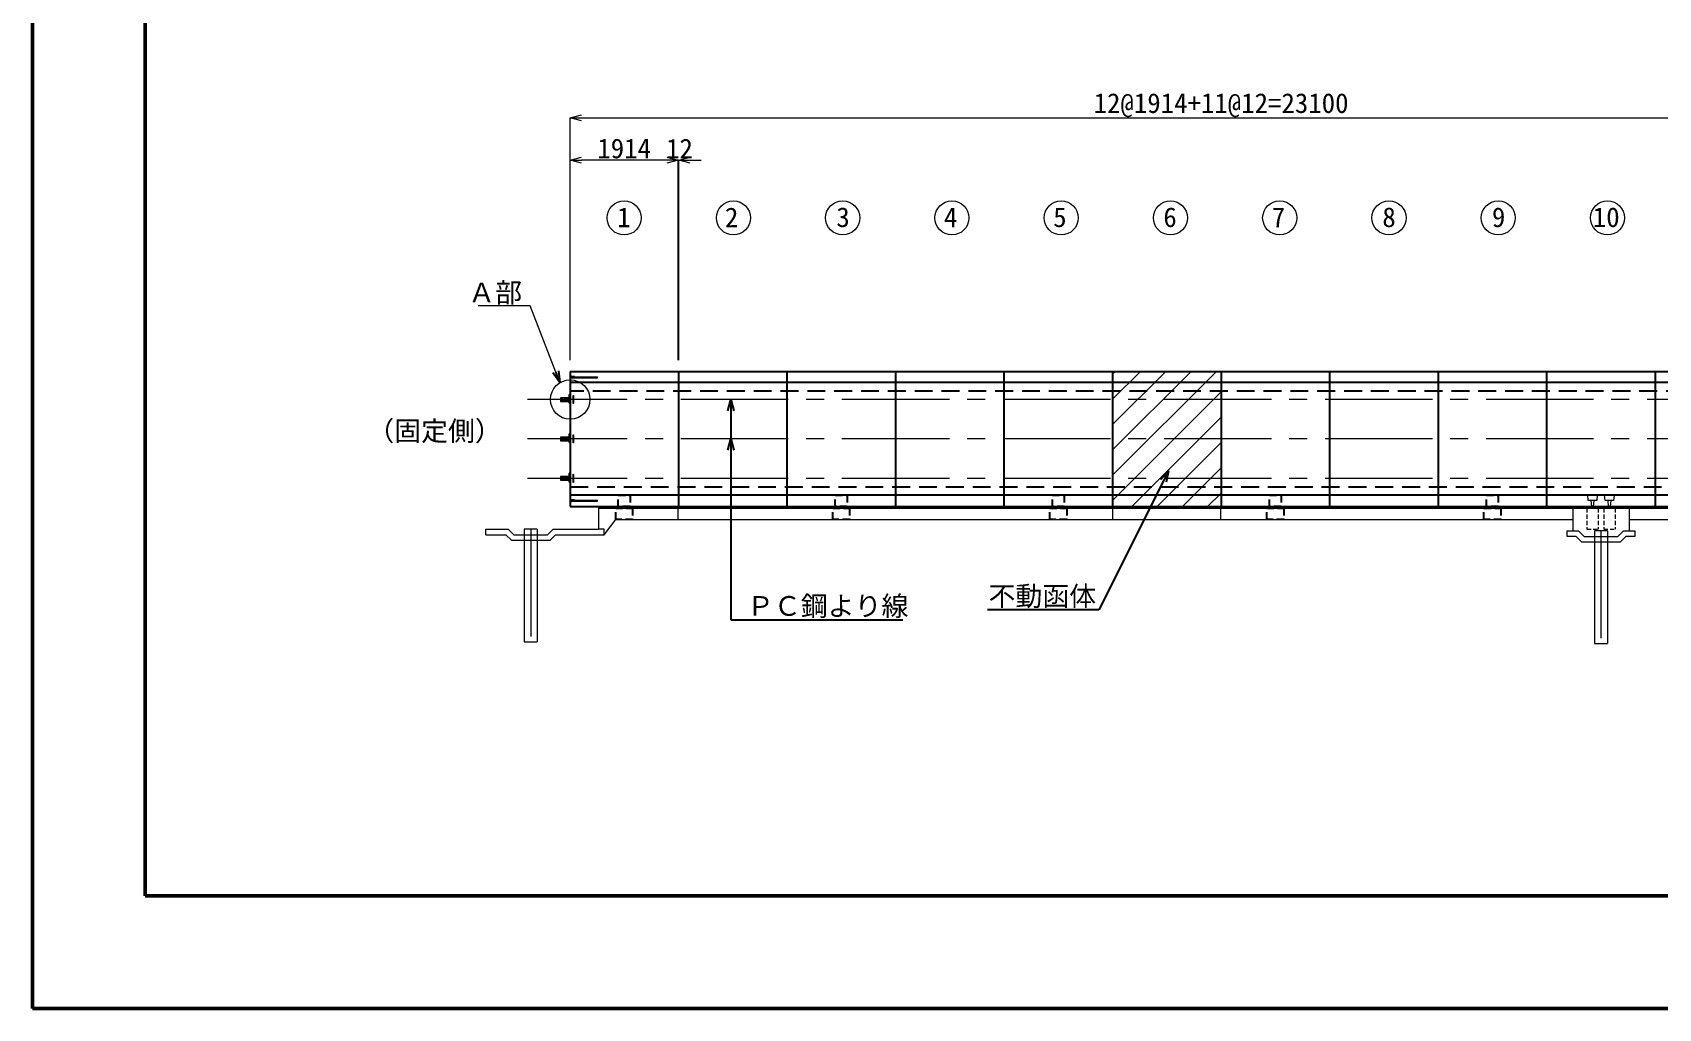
# Model space of a CAD drawing. Header units: millimetres. Extents: x 0 to 84100, y 0 to 59400.
# Drawn here: x 0 to 28854, y 0 to 17326 of the extents above; entities that cross this region are included whole.
import ezdxf
from ezdxf import colors
from ezdxf.entities.mleader import LeaderData, LeaderLine
from ezdxf.math import Vec2, Vec3

# ---------------------------------------------------------------- set-up
doc = ezdxf.new("R2010")
doc.units = ezdxf.units.MM
doc.header["$LTSCALE"] = 100
doc.header["$PDMODE"] = 3
doc.header["$PDSIZE"] = -2
for name, pattern in [('CENTER2', [28.575, 19.05, -3.175, 3.175, -3.175]), ('HIDDEN', [0.375, 0.25, -0.125]), ('HIDDEN2', [4.7625, 3.175, -1.5875])]:
    doc.linetypes.add(name, pattern=pattern)
doc.layers.get('0').update_dxf_attribs({"lineweight": 9})
for name, color, linetype, lineweight in [('0その他', 7, 'Continuous', 13), ('0中心線', 7, 'CENTER2', 5), ('0寸法', 7, 'Continuous', 5), ('0文字', 41, 'Continuous', 5), ('1Pca-BOX', 3, 'Continuous', 25), ('1Pca-BOX割付', 4, 'Continuous', 13), ('1アンカーボルト孔', 253, 'Continuous', 13), ('1グラウトホール', 1, 'HIDDEN2', 25), ('2均し基礎コンクリート', 140, 'Continuous', 13), ('2現場打ち・増しコン', 1, 'HIDDEN2', 13), ('2遮水・可とう矢板', 43, 'Continuous', 13), ('3PC定着具', 150, 'Continuous', 13), ('3機械式継手', 220, 'Continuous', 13), ('D-TTL', 2, 'Continuous', 50)]:
    doc.layers.add(name, color=color, linetype=linetype, lineweight=lineweight)
doc.styles.add('寸法文字', font='MS Gothic.ttf')
doc.dimstyles.new('1／100', dxfattribs={"dimscale": 100, "dimtxt": 3.5, "dimasz": 2, "dimexe": 0, "dimexo": 2, "dimgap": 0.3, "dimtad": 1, "dimdec": 0, "dimzin": 1, "dimdsep": 46, "dimtxsty": '寸法文字', "dimblk": 'OPEN30', "dimcen": 2.5, "dimclrd": 256, "dimclre": 256, "dimclrt": 256, "dimadec": 0, "dimazin": 0, "dimtfac": 1, "dimtdec": 0, "dimtmove": 0, "dimatfit": 3, "dimldrblk": 'OPEN30', "dimfxl": 1, "dimlwd": -1, "dimlwe": -1, "dimarcsym": 0})
doc.dimstyles.new('1／200', dxfattribs={"dimscale": 100, "dimtxt": 3.5, "dimasz": 2, "dimexe": 0, "dimexo": 2, "dimgap": 0.3, "dimtad": 1, "dimdec": 1, "dimzin": 9, "dimdsep": 46, "dimtxsty": '寸法文字', "dimblk": 'OPEN30', "dimcen": 2.5, "dimclrd": 256, "dimclre": 256, "dimclrt": 256, "dimadec": 0, "dimazin": 0, "dimtfac": 1, "dimtdec": 1, "dimtmove": 2, "dimatfit": 2, "dimldrblk": 'OPEN30', "dimfxl": 1, "dimlwd": -1, "dimlwe": -1, "dimarcsym": 0})

# ---------------------------------------------------------------- blocks, each defined once
blk = doc.blocks.new('_Open30')
at = {"color": 0, "linetype": 'ByBlock', "lineweight": -2}
for p, q in [((-1, 0.27), (0, 0)), ((0, 0), (-1, -0.27)), ((0, 0), (-1, 0))]:
    blk.add_line(p, q, dxfattribs=at)
blk = doc.blocks.new('*D3')
at = {"layer": '0寸法', "transparency": 16777216}
for p, q in [((9542, 11511), (9542, 15811)), ((9742, 15811), (32442, 15811)), ((32642, 11511), (32642, 15811))]:
    blk.add_line(p, q, dxfattribs=at)
at = {"layer": 'Defpoints', "color": 0, "transparency": 16777216}
for p in [(32642, 15811), (9542, 11311), (32642, 11311)]:
    blk.add_point(p, dxfattribs=at)
at = {"layer": '0寸法', "transparency": 16777216, "xscale": 200, "yscale": 200, "zscale": 200, "rotation": 180}
blk.add_blockref('_Open30', (9542, 15811), dxfattribs=at)
at = {"layer": '0寸法', "transparency": 16777216, "xscale": 200, "yscale": 200, "zscale": 200}
blk.add_blockref('_Open30', (32642, 15811), dxfattribs=at)
at = {"layer": '0寸法', "transparency": 16777216, "insert": (21092, 16035), "char_height": 350, "attachment_point": 5, "style": '寸法文字'}
blk.add_mtext('12@1914+11@12=23100', dxfattribs=at)
blk = doc.blocks.new('*D4')
at = {"layer": '0寸法', "transparency": 16777216}
for p, q in [((11256, 15061), (11056, 15061)), ((11456, 11511), (11456, 15061)), ((11456, 15061), (11468, 15061)), ((11468, 11511), (11468, 15061)), ((11668, 15061), (11868, 15061))]:
    blk.add_line(p, q, dxfattribs=at)
at = {"layer": 'Defpoints', "color": 0, "transparency": 16777216}
for p in [(11468, 15061), (11456, 11311), (11468, 11311)]:
    blk.add_point(p, dxfattribs=at)
at = {"layer": '0寸法', "transparency": 16777216, "xscale": 200, "yscale": 200, "zscale": 200}
blk.add_blockref('_Open30', (11456, 15061), dxfattribs=at)
at = {"layer": '0寸法', "transparency": 16777216, "xscale": 200, "yscale": 200, "zscale": 200, "rotation": 180}
blk.add_blockref('_Open30', (11468, 15061), dxfattribs=at)
at = {"layer": '0寸法', "transparency": 16777216, "insert": (11481, 15266), "char_height": 350, "attachment_point": 5, "style": '寸法文字'}
blk.add_mtext('12', dxfattribs=at)
blk = doc.blocks.new('*D5')
at = {"layer": '0寸法', "transparency": 16777216}
for p, q in [((9542, 11511), (9542, 15061)), ((11256, 15061), (9742, 15061)), ((11456, 11511), (11456, 15061))]:
    blk.add_line(p, q, dxfattribs=at)
at = {"layer": 'Defpoints', "color": 0, "transparency": 16777216}
for p in [(9542, 15061), (9542, 11311), (11456, 11311)]:
    blk.add_point(p, dxfattribs=at)
at = {"layer": '0寸法', "transparency": 16777216, "xscale": 200, "yscale": 200, "zscale": 200, "rotation": 180}
blk.add_blockref('_Open30', (9542, 15061), dxfattribs=at)
at = {"layer": '0寸法', "transparency": 16777216, "xscale": 200, "yscale": 200, "zscale": 200}
blk.add_blockref('_Open30', (11456, 15061), dxfattribs=at)
at = {"layer": '0寸法', "transparency": 16777216, "insert": (10499, 15266), "char_height": 350, "attachment_point": 5, "style": '寸法文字'}
blk.add_mtext('1914', dxfattribs=at)

msp = doc.modelspace()

# ---------------------------------------------------------------- hatches: boundary and pattern name
at = {"layer": '0その他'}
h = msp.add_hatch(dxfattribs=at)
h.set_pattern_fill('ANSI31', color=256, scale=100)
h.set_pattern_definition([(45, (-5437.07, -154777.54), (-224.5064, 224.5064), [])])
h.paths.add_polyline_path([(21085.79, 11311.22), (19171.79, 11311.22), (19171.79, 11111.22), (21085.79, 11111.22)])
h.paths.add_polyline_path([(21085.79, 11111.22), (19171.79, 11111.22), (19171.79, 9111.22), (21085.79, 9111.22)])
h.paths.add_polyline_path([(21085.79, 9111.22), (19171.79, 9111.22), (19171.79, 8911.22), (21085.79, 8911.22)])

# ---------------------------------------------------------------- linework, layer by layer
at = {"layer": '0中心線', "ltscale": 0.1}
for p, q in [((9541.79, 11206.22), (10023.79, 11206.22)), ((9541.79, 9016.22), (10023.79, 9016.22))]:
    msp.add_line(p, q, dxfattribs=at)
at = {"layer": '0中心線'}
for p, q in [((33414.79, 10811.22), (8781.79, 10811.22)), ((33414.79, 10111.22), (8781.79, 10111.22)), ((33414.79, 9411.22), (8781.79, 9411.22)), ((8841.79, 8511.22), (8841.79, 6511.22)), ((27832.79, 8481.22), (27832.79, 6481.22))]:
    msp.add_line(p, q, dxfattribs=at)
at = {"layer": '0文字'}
for centre, radius in [((10498.79, 14035.64), 302.72), ((12437.79, 14035.64), 302.72), ((14376.79, 14035.76), 302.72), ((16315.79, 14035.64), 302.72), ((18254.79, 14035.64), 302.72), ((20193.79, 14035.64), 302.72), ((22132.79, 14035.64), 302.72), ((24071.79, 14035.64), 302.72), ((26010.79, 14035.64), 302.72), ((27949.79, 14035.64), 302.72), ((9541.79, 10811.22), 350)]:
    msp.add_circle(centre, radius, dxfattribs=at)
at = {"layer": '1Pca-BOX'}
for p, q in [((9541.79, 11311.22), (32641.79, 11311.22)), ((9541.79, 11311.22), (9541.79, 8911.22)), ((32641.79, 11111.22), (9541.79, 11111.22)), ((32641.79, 9111.22), (9541.79, 9111.22)), ((9541.79, 8911.22), (32641.79, 8911.22))]:
    msp.add_line(p, q, dxfattribs=at)
at = {"layer": '1Pca-BOX', "linetype": 'HIDDEN2'}
for p, q in [((32641.79, 10961.22), (9541.79, 10961.22)), ((9541.79, 9261.22), (32641.79, 9261.22))]:
    msp.add_line(p, q, dxfattribs=at)
at = {"layer": '1Pca-BOX割付'}
for p, q in [((11455.79, 11311.22), (11455.79, 8911.22)), ((11467.79, 11311.22), (11467.79, 8911.22)), ((13381.79, 11311.22), (13381.79, 8911.22)), ((13393.79, 11311.22), (13393.79, 8911.22)), ((15307.79, 11311.22), (15307.79, 8911.22)), ((15319.79, 11311.22), (15319.79, 8911.22)), ((17233.79, 11311.22), (17233.79, 8911.22)), ((17245.79, 11311.22), (17245.79, 8911.22)), ((19159.79, 11311.22), (19159.79, 8911.22)), ((19171.79, 11311.22), (19171.79, 8911.22)), ((21085.79, 11311.22), (21085.79, 8911.22)), ((21097.79, 11311.22), (21097.79, 8911.22)), ((23011.79, 11311.22), (23011.79, 8911.22)), ((23023.79, 11311.22), (23023.79, 8911.22)), ((24937.79, 11311.22), (24937.79, 8911.22)), ((24949.79, 11311.22), (24949.79, 8911.22)), ((26863.79, 11311.22), (26863.79, 8911.22)), ((26875.79, 11311.22), (26875.79, 8911.22)), ((28789.79, 11311.22), (28789.79, 8911.22)), ((28801.79, 11311.22), (28801.79, 8911.22))]:
    msp.add_line(p, q, dxfattribs=at)
at = {"layer": '1アンカーボルト孔', "ltscale": 10}
for p, q in [((27652.79, 9021.22), (27662.79, 8911.22)), ((27952.79, 9021.22), (27962.79, 8911.22))]:
    msp.add_line(p, q, dxfattribs=at)
at = {"layer": '1アンカーボルト孔', "ltscale": 3}
for p, q in [((27702.79, 8911.22), (27712.79, 9021.22)), ((28002.79, 8911.22), (28012.79, 9021.22)), ((27662.79, 8911.22), (27702.79, 8911.22)), ((27962.79, 8911.22), (28002.79, 8911.22))]:
    msp.add_line(p, q, dxfattribs=at)
at = {"layer": '1アンカーボルト孔', "linetype": 'HIDDEN', "ltscale": 3}
for p, q in [((27582.79, 8881.22), (27582.79, 8511.22)), ((27782.79, 8881.22), (27782.79, 8511.22)), ((27882.79, 8881.22), (27882.79, 8511.22)), ((28082.79, 8881.22), (28082.79, 8511.22)), ((27582.79, 8511.22), (27782.79, 8511.22)), ((27882.79, 8511.22), (28082.79, 8511.22))]:
    msp.add_line(p, q, dxfattribs=at)
at = {"layer": '1アンカーボルト孔', "ltscale": 3}
for points in [[(27607.78, 9021.22), (27597.79, 9111.22), (27767.79, 9111.22), (27757.79, 9021.22)], [(27907.78, 9021.22), (27897.79, 9111.22), (28067.79, 9111.22), (28057.79, 9021.22)]]:
    msp.add_lwpolyline(points, close=True, dxfattribs=at)
at = {"layer": '1グラウトホール', "ltscale": 0.4}
for points in [[(10393.79, 9111.22), (10603.79, 9111.22), (10603.79, 8911.22), (10393.79, 8911.22)], [(14245.79, 9111.22), (14455.79, 9111.22), (14455.79, 8911.22), (14245.79, 8911.22)], [(18097.79, 9111.22), (18307.79, 9111.22), (18307.79, 8911.22), (18097.79, 8911.22)], [(21949.79, 9111.22), (22159.79, 9111.22), (22159.79, 8911.22), (21949.79, 8911.22)], [(25801.79, 9111.22), (26011.79, 9111.22), (26011.79, 8911.22), (25801.79, 8911.22)], [(10348.79, 8881.22), (10648.79, 8881.22), (10648.79, 8681.22), (10348.79, 8681.22)], [(14200.79, 8881.22), (14500.79, 8881.22), (14500.79, 8681.22), (14200.79, 8681.22)], [(18052.79, 8881.22), (18352.79, 8881.22), (18352.79, 8681.22), (18052.79, 8681.22)], [(21904.79, 8881.22), (22204.79, 8881.22), (22204.79, 8681.22), (21904.79, 8681.22)], [(25756.79, 8881.22), (26056.79, 8881.22), (26056.79, 8681.22), (25756.79, 8681.22)]]:
    msp.add_lwpolyline(points, close=True, dxfattribs=at)
at = {"layer": '2均し基礎コンクリート', "linetype": 'Continuous'}
msp.add_line((10041.79, 8911.22), (10041.79, 8511.22), dxfattribs=at)
at = {"layer": '2均し基礎コンクリート'}
for p, q in [((10042.08, 8881.22), (32141.79, 8881.22)), ((10141.79, 8411.22), (10348.79, 8681.22)), ((10348.79, 8681.22), (27332.79, 8681.22)), ((11455.79, 8681.22), (11455.79, 8881.22)), ((19171.79, 8681.22), (19171.79, 8881.22)), ((21085.79, 8681.22), (21085.79, 8881.22)), ((28332.79, 8681.22), (31071.79, 8681.22))]:
    msp.add_line(p, q, dxfattribs=at)
for points in [[(8041.79, 8411.22), (8041.79, 8511.22), (8141.79, 8511.22)], [(8041.79, 8411.22), (8400.37, 8411.22), (8500.37, 8311.22), (9183.21, 8311.22), (9283.21, 8411.22), (10141.79, 8411.22)], [(10141.79, 8411.22), (10141.79, 8511.22), (10041.79, 8511.22)], [(28332.79, 8481.22), (28432.79, 8481.22), (28432.79, 8381.22), (28274.21, 8381.22), (28174.21, 8281.22), (27491.37, 8281.22), (27391.37, 8381.22), (27232.79, 8381.22), (27232.79, 8481.22), (27332.79, 8481.22)]]:
    msp.add_lwpolyline(points, dxfattribs=at)
at = {"layer": '2均し基礎コンクリート', "linetype": 'Continuous'}
msp.add_lwpolyline([(8141.79, 8511.22), (8441.79, 8511.22), (8541.79, 8411.22), (9141.79, 8411.22), (9241.79, 8511.22), (10041.79, 8511.22)], dxfattribs=at)
at = {"layer": '2現場打ち・増しコン', "linetype": 'Continuous'}
for p, q in [((27332.79, 8881.22), (27332.79, 8481.22)), ((28332.79, 8881.22), (27332.79, 8881.22)), ((28032.79, 8881.22), (27332.79, 8881.22)), ((28332.79, 8881.22), (28332.79, 8481.22))]:
    msp.add_line(p, q, dxfattribs=at)
msp.add_lwpolyline([(27332.79, 8481.22), (27432.79, 8481.22), (27532.79, 8381.22), (28132.79, 8381.22), (28232.79, 8481.22), (28332.79, 8481.22)], dxfattribs=at)
at = {"layer": '2遮水・可とう矢板'}
for p, q in [((8956.79, 8511.22), (8726.79, 8511.22)), ((8726.79, 8511.22), (8726.79, 6511.22)), ((8956.79, 8511.22), (8956.79, 6511.22)), ((27717.79, 8481.22), (27717.79, 6481.22)), ((27947.79, 8481.22), (27717.79, 8481.22)), ((27947.79, 8481.22), (27947.79, 6481.22)), ((8726.79, 6511.22), (8956.79, 6511.22)), ((27717.79, 6481.22), (27947.79, 6481.22))]:
    msp.add_line(p, q, dxfattribs=at)
at = {"layer": '3PC定着具'}
for p, q in [((9368.79, 10843.72), (9368.79, 10778.72)), ((9516.79, 10843.72), (9368.79, 10843.72)), ((9389.04, 10822.97), (9368.79, 10822.97)), ((9389.04, 10799.46), (9368.79, 10799.46)), ((9368.79, 10778.72), (9516.79, 10778.72)), ((9384.93, 10843.72), (9384.93, 10838.36)), ((9449.34, 10838.36), (9384.93, 10838.36)), ((9384.93, 10778.72), (9384.93, 10784.07)), ((9449.34, 10784.07), (9384.93, 10784.07)), ((9389.04, 10827.66), (9389.04, 10794.78)), ((9389.04, 10827.66), (9397.26, 10827.66)), ((9389.04, 10794.78), (9397.26, 10794.78)), ((9393.44, 10797.32), (9393.44, 10825.73)), ((9393.44, 10825.73), (9402.41, 10797.76)), ((9397.26, 10838.36), (9397.26, 10784.07)), ((9402.41, 10797.76), (9404.17, 10824.4)), ((9404.17, 10824.4), (9410.5, 10799.68)), ((9410.5, 10799.68), (9414.76, 10824.55)), ((9414.76, 10824.55), (9420.06, 10802.03)), ((9420.06, 10802.03), (9424.18, 10820.72)), ((9424.18, 10820.72), (9428.74, 10802.18)), ((9428.74, 10802.18), (9431.24, 10820.87)), ((9431.24, 10820.87), (9434.67, 10803.06)), ((9434.67, 10803.06), (9437.17, 10821.75)), ((9437.17, 10821.75), (9440.61, 10803.94)), ((9440.61, 10803.94), (9440.61, 10819.25)), ((9442.79, 10778.72), (9442.79, 10843.72)), ((9511.01, 10824.78), (9442.79, 10835.49)), ((9442.79, 10822.97), (9516.79, 10822.97)), ((9442.79, 10799.46), (9516.79, 10799.46)), ((9511.01, 10797.65), (9442.79, 10786.95)), ((9449.34, 10834.46), (9449.34, 10838.36)), ((9449.34, 10787.98), (9449.34, 10784.07)), ((9516.79, 10824.78), (9511.01, 10824.78)), ((9511.01, 10797.65), (9511.01, 10824.78)), ((9516.79, 10797.65), (9511.01, 10797.65)), ((9516.79, 10871.22), (9541.79, 10871.22)), ((9516.79, 10871.22), (9516.79, 10751.22)), ((9516.79, 10751.22), (9541.79, 10751.22)), ((9521.34, 10871.22), (9521.34, 10901.06)), ((9537.24, 10901.06), (9521.34, 10901.06)), ((9537.24, 10871.22), (9537.24, 10901.06)), ((9541.79, 10871.22), (9541.79, 10751.22)), ((9368.79, 10143.72), (9368.79, 10078.72)), ((9516.79, 10143.72), (9368.79, 10143.72)), ((9389.04, 10122.97), (9368.79, 10122.97)), ((9389.04, 10099.46), (9368.79, 10099.46)), ((9384.93, 10143.72), (9384.93, 10138.36)), ((9449.34, 10138.36), (9384.93, 10138.36)), ((9389.04, 10127.66), (9389.04, 10094.78)), ((9389.04, 10127.66), (9397.26, 10127.66)), ((9393.44, 10097.32), (9393.44, 10125.73)), ((9393.44, 10125.73), (9402.41, 10097.76)), ((9397.26, 10138.36), (9397.26, 10084.07)), ((9402.41, 10097.76), (9404.17, 10124.4)), ((9404.17, 10124.4), (9410.5, 10099.68)), ((9410.5, 10099.68), (9414.76, 10124.55)), ((9414.76, 10124.55), (9420.06, 10102.03)), ((9420.06, 10102.03), (9424.18, 10120.72)), ((9424.18, 10120.72), (9428.74, 10102.18)), ((9428.74, 10102.18), (9431.24, 10120.87)), ((9431.24, 10120.87), (9434.67, 10103.06)), ((9434.67, 10103.06), (9437.17, 10121.75)), ((9437.17, 10121.75), (9440.61, 10103.94)), ((9440.61, 10103.94), (9440.61, 10119.25)), ((9442.79, 10078.72), (9442.79, 10143.72)), ((9511.01, 10124.78), (9442.79, 10135.49)), ((9442.79, 10122.97), (9516.79, 10122.97)), ((9442.79, 10099.46), (9516.79, 10099.46)), ((9449.34, 10134.46), (9449.34, 10138.36)), ((9516.79, 10124.78), (9511.01, 10124.78)), ((9511.01, 10097.65), (9511.01, 10124.78)), ((9516.79, 10171.22), (9541.79, 10171.22)), ((9516.79, 10171.22), (9516.79, 10051.22)), ((9521.34, 10171.22), (9521.34, 10201.06)), ((9537.24, 10201.06), (9521.34, 10201.06)), ((9537.24, 10171.22), (9537.24, 10201.06)), ((9541.79, 10171.22), (9541.79, 10051.22)), ((9368.79, 10078.72), (9516.79, 10078.72)), ((9384.93, 10078.72), (9384.93, 10084.07)), ((9449.34, 10084.07), (9384.93, 10084.07)), ((9389.04, 10094.78), (9397.26, 10094.78)), ((9511.01, 10097.65), (9442.79, 10086.95)), ((9449.34, 10087.98), (9449.34, 10084.07)), ((9516.79, 10097.65), (9511.01, 10097.65)), ((9516.79, 10051.22), (9541.79, 10051.22)), ((9368.79, 9443.72), (9368.79, 9378.72)), ((9516.79, 9443.72), (9368.79, 9443.72)), ((9389.04, 9422.97), (9368.79, 9422.97)), ((9389.04, 9399.46), (9368.79, 9399.46)), ((9368.79, 9378.72), (9516.79, 9378.72)), ((9384.93, 9443.72), (9384.93, 9438.36)), ((9449.34, 9438.36), (9384.93, 9438.36)), ((9384.93, 9378.72), (9384.93, 9384.07)), ((9449.34, 9384.07), (9384.93, 9384.07)), ((9389.04, 9427.66), (9389.04, 9394.78)), ((9389.04, 9427.66), (9397.26, 9427.66)), ((9389.04, 9394.78), (9397.26, 9394.78)), ((9393.44, 9397.32), (9393.44, 9425.73)), ((9393.44, 9425.73), (9402.41, 9397.76)), ((9397.26, 9438.36), (9397.26, 9384.07)), ((9402.41, 9397.76), (9404.17, 9424.4)), ((9404.17, 9424.4), (9410.5, 9399.68)), ((9410.5, 9399.68), (9414.76, 9424.55)), ((9414.76, 9424.55), (9420.06, 9402.03)), ((9420.06, 9402.03), (9424.18, 9420.72)), ((9424.18, 9420.72), (9428.74, 9402.18)), ((9428.74, 9402.18), (9431.24, 9420.87)), ((9431.24, 9420.87), (9434.67, 9403.06)), ((9434.67, 9403.06), (9437.17, 9421.75)), ((9437.17, 9421.75), (9440.61, 9403.94)), ((9440.61, 9403.94), (9440.61, 9419.25)), ((9442.79, 9378.72), (9442.79, 9443.72)), ((9511.01, 9424.78), (9442.79, 9435.49)), ((9442.79, 9422.97), (9516.79, 9422.97)), ((9442.79, 9399.46), (9516.79, 9399.46)), ((9511.01, 9397.65), (9442.79, 9386.95)), ((9449.34, 9434.46), (9449.34, 9438.36)), ((9449.34, 9387.98), (9449.34, 9384.07)), ((9516.79, 9424.78), (9511.01, 9424.78)), ((9511.01, 9397.65), (9511.01, 9424.78)), ((9516.79, 9397.65), (9511.01, 9397.65)), ((9516.79, 9471.22), (9541.79, 9471.22)), ((9516.79, 9471.22), (9516.79, 9351.22)), ((9516.79, 9351.22), (9541.79, 9351.22)), ((9521.34, 9471.22), (9521.34, 9501.06)), ((9537.24, 9501.06), (9521.34, 9501.06)), ((9537.24, 9471.22), (9537.24, 9501.06)), ((9541.79, 9471.22), (9541.79, 9351.22))]:
    msp.add_line(p, q, dxfattribs=at)
at = {"layer": '3PC定着具', "linetype": 'HIDDEN2'}
for p, q in [((9516.79, 10822.72), (9529.29, 10822.72)), ((9516.79, 10799.72), (9529.29, 10799.72)), ((9521.34, 10822.72), (9521.34, 10871.22)), ((9529.29, 10822.72), (9541.79, 10835.22)), ((9529.29, 10799.72), (9541.79, 10787.22)), ((9537.24, 10831.17), (9537.24, 10871.22)), ((9516.79, 10122.72), (9529.29, 10122.72)), ((9516.79, 10099.72), (9529.29, 10099.72)), ((9521.34, 10122.72), (9521.34, 10171.22)), ((9529.29, 10122.72), (9541.79, 10135.22)), ((9529.29, 10099.72), (9541.79, 10087.22)), ((9537.24, 10131.17), (9537.24, 10171.22)), ((9516.79, 9422.72), (9529.29, 9422.72)), ((9516.79, 9399.72), (9529.29, 9399.72)), ((9521.34, 9422.72), (9521.34, 9471.22)), ((9529.29, 9422.72), (9541.79, 9435.22)), ((9529.29, 9399.72), (9541.79, 9387.22)), ((9537.24, 9431.17), (9537.24, 9471.22))]:
    msp.add_line(p, q, dxfattribs=at)
at = {"layer": '3PC定着具'}
for points in [[(9591.79, 10878.72, -1.00000017), (9600.79, 10878.72), (9600.79, 10743.72)], [(9600.79, 10743.72, -0.99999985), (9591.79, 10743.72), (9591.79, 10878.72, -0.41421356)], [(9591.79, 10178.72, -1.00000017), (9600.79, 10178.72), (9600.79, 10043.72)], [(9600.79, 10043.72, -0.99999985), (9591.79, 10043.72), (9591.79, 10178.72, -0.41421356)], [(9591.79, 9478.72, -1.00000017), (9600.79, 9478.72), (9600.79, 9343.72)], [(9600.79, 9343.72, -0.99999985), (9591.79, 9343.72), (9591.79, 9478.72, -0.41421356)]]:
    msp.add_lwpolyline(points, format="xyb", dxfattribs=at)
for centre in [(9449.13, 10831.86), (9449.13, 10790.57), (9449.13, 10131.86), (9449.13, 10090.57), (9449.13, 9431.86), (9449.13, 9390.57)]:
    msp.add_circle(centre, 2.47, dxfattribs=at)
at = {"layer": '3機械式継手'}
for p, q in [((9541.79, 11218.97), (9541.79, 11193.47)), ((9541.79, 11218.97), (9541.79, 11193.47)), ((9559.79, 11218.97), (9541.79, 11218.97)), ((9559.79, 11193.47), (9541.79, 11193.47)), ((9559.79, 11218.97), (9563.79, 11219.47)), ((9559.79, 11193.47), (9563.79, 11192.97)), ((9618.79, 11219.47), (9563.79, 11219.47)), ((9618.79, 11192.97), (9563.79, 11192.97)), ((9618.79, 11192.97), (9618.79, 11219.47)), ((9618.79, 11214.22), (10023.79, 11214.22)), ((9618.79, 11198.22), (10023.79, 11198.22)), ((10023.79, 11198.22), (10023.79, 11214.22)), ((9541.79, 9028.97), (9541.79, 9003.47)), ((9541.79, 9028.97), (9541.79, 9003.47)), ((9559.79, 9028.97), (9541.79, 9028.97)), ((9559.79, 9003.47), (9541.79, 9003.47)), ((9559.79, 9028.97), (9563.79, 9029.47)), ((9559.79, 9003.47), (9563.79, 9002.97)), ((9618.79, 9029.47), (9563.79, 9029.47)), ((9618.79, 9002.97), (9563.79, 9002.97)), ((9618.79, 9002.97), (9618.79, 9029.47)), ((9618.79, 9024.22), (10023.79, 9024.22)), ((9618.79, 9008.22), (10023.79, 9008.22)), ((10023.79, 9008.22), (10023.79, 9024.22))]:
    msp.add_line(p, q, dxfattribs=at)
at = {"layer": '3機械式継手', "linetype": 'HIDDEN2', "ltscale": 0.6}
for p, q in [((9618.79, 11214.22), (9541.79, 11214.22)), ((9618.79, 11198.22), (9541.79, 11198.22)), ((9562.79, 11198.22), (9562.79, 11214.22)), ((9573.79, 11198.22), (9573.79, 11214.22)), ((9618.79, 9024.22), (9541.79, 9024.22)), ((9618.79, 9008.22), (9541.79, 9008.22)), ((9562.79, 9008.22), (9562.79, 9024.22)), ((9573.79, 9008.22), (9573.79, 9024.22))]:
    msp.add_line(p, q, dxfattribs=at)
at = {"layer": 'D-TTL'}
for points in [[(0, 0), (84100, 0), (84100, 59400), (0, 59400)], [(2000, 2000), (82100, 2000), (82100, 57400), (2000, 57400)]]:
    msp.add_lwpolyline(points, close=True, dxfattribs=at)

# ---------------------------------------------------------------- texts
at = {"layer": '0文字', "style": '寸法文字'}
msp.add_text('（固定側）', height=350, dxfattribs=at).set_placement((5941.27, 10078.49))
at = {"layer": '0文字', "char_height": 350, "style": '寸法文字'}
for s, insert, attachment_point in [('1', (10494.06, 14045.03), 5), ('2', (12407.04, 14045.03), 5), ('3', (14383.81, 14045.15), 5), ('4', (16293.06, 14045.03), 5), ('5', (18232.06, 14045.03), 5), ('6', (20186.59, 14045.03), 5), ('7', (22110.06, 14045.03), 5), ('8', (24072.84, 14045.03), 5), ('9', (26017.81, 14045.03), 5), ('10', (27927.06, 14045.03), 5), ('Ａ部', (8687.03, 12496.37), 9)]:
    msp.add_mtext(s, dxfattribs=dict(at, insert=insert, attachment_point=attachment_point))

# ---------------------------------------------------------------- dimensions: what is measured, and where the dimension line sits
at = {"layer": '0寸法'}
dim = msp.add_linear_dim(base=(32641.79, 15811.22), p1=(9541.79, 11311.22), p2=(32641.79, 11311.22), text='12@1914+11@12=<>', dimstyle='1／100', dxfattribs=at)
dim.commit()
dim.dimension.update_dxf_attribs({"geometry": '*D3', "text_midpoint": (21091.79, 16034.87)})
dim = msp.add_linear_dim(base=(9541.79, 15061.22), p1=(11455.79, 11311.22), p2=(9541.79, 11311.22), dimstyle='1／100', override={"dimtxsty": '寸法文字'}, dxfattribs=at)
dim.commit()
dim.dimension.update_dxf_attribs({"geometry": '*D5', "text_midpoint": (10498.79, 15266.22)})
dim = msp.add_linear_dim(base=(11467.79, 15061.22), p1=(11455.79, 11311.22), p2=(11467.79, 11311.22), dimstyle='1／100', override={"dimtmove": 2}, dxfattribs=at)
dim.commit()
dim.dimension.update_dxf_attribs({"geometry": '*D4', "text_midpoint": (11480.87, 15266.22), "dimtype": 160})

# ---------------------------------------------------------------- leaders
at = {"layer": '0文字', "annotation_type": 0, "has_hookline": 1, "hookline_direction": 1, "text_width": 811.93}
msp.add_leader([(9359.31, 11116.05), (8828.37, 12476.37), (8751.86, 12476.37)], dimstyle='1／200', override={"dimtxsty": '寸法文字'}, dxfattribs=at)
at = {"layer": '0文字'}
msp.add_leader([(12391.29, 10111.22), (12391.29, 6901.17)], dimstyle='1／100', override={"dimgap": 0.3, "dimtad": 0}, dxfattribs=at)
ml = msp.add_multileader_mtext('Standard', dxfattribs=at)
ml.set_content(' ＰＣ鋼より線', color=256, style='寸法文字')
ml.set_leader_properties()
ml.set_arrow_properties(name='OPEN30')
ml.build(insert=Vec2(0, 0))
ml.multileader.update_dxf_attribs({"text_left_attachment_type": 6, "text_right_attachment_type": 6, "dogleg_length": 0, "arrow_head_size": 200, "scale": 100})
ctx = ml.context
ctx.base_point, ctx.scale, ctx.char_height, ctx.arrow_head_size, ctx.landing_gap_size, ctx.plane_origin = Vec3(12391.29, 6901.17), 100, 350, 200, 50, Vec3(12391.29, 11087.05)
ctx.left_attachment, ctx.right_attachment = 6, 6
notes = []
notes.append((ctx, [(0, (1, 1, 0), (12391.29, 6901.17), (1, 0), 0, [(2, [(12391.29, 10811.22), (12391.29, 9411.22)], 0, [])])]))
ctx.mtext.insert, ctx.mtext.line_spacing_factor, ctx.mtext.line_spacing_style, ctx.mtext.flow_direction = Vec3(12441.29, 7321.17), 0.8, 2, 5
ml = msp.add_multileader_mtext('Standard', dxfattribs=at)
ml.set_content('不動函体', color=256, style='寸法文字')
ml.set_leader_properties()
ml.set_arrow_properties(name='OPEN30')
ml.build(insert=Vec2(0, 0))
ml.multileader.update_dxf_attribs({"text_left_attachment_type": 6, "text_right_attachment_type": 6, "dogleg_length": 0, "arrow_head_size": 200, "scale": 100})
ctx = ml.context
ctx.base_point, ctx.scale, ctx.char_height, ctx.arrow_head_size, ctx.landing_gap_size, ctx.plane_origin = Vec3(17053.56, 7075.55), 100, 350, 200, 50, Vec3(16115.12, 9593.18)
ctx.left_attachment, ctx.right_attachment, ctx.text_align_type = 6, 6, 2
notes.append((ctx, [(1, (1, 1, 0), (18924.88, 7075.55), (-1, 0), 0, [(0, [(20157.96, 9547.9)], 0, [])])]))
ctx.mtext.insert, ctx.mtext.alignment, ctx.mtext.line_spacing_factor, ctx.mtext.line_spacing_style, ctx.mtext.flow_direction = Vec3(18874.88, 7495.55), 3, 0.8, 2, 5
for ctx, leaders in notes:
    for number, flags, end, landing, length, lines in leaders:
        leader = LeaderData()
        leader.index, (leader.has_last_leader_line, leader.has_dogleg_vector, leader.attachment_direction) = number, flags
        leader.last_leader_point, leader.dogleg_vector, leader.dogleg_length = Vec3(end), Vec3(landing), length
        for number, points, colour, breaks in lines:
            line = LeaderLine()
            line.index, line.vertices, line.color, line.breaks = number, Vec3.list(points), colors.encode_raw_color(colour), breaks
            leader.lines.append(line)
        ctx.leaders.append(leader)

doc.saveas('drawing.dxf')
